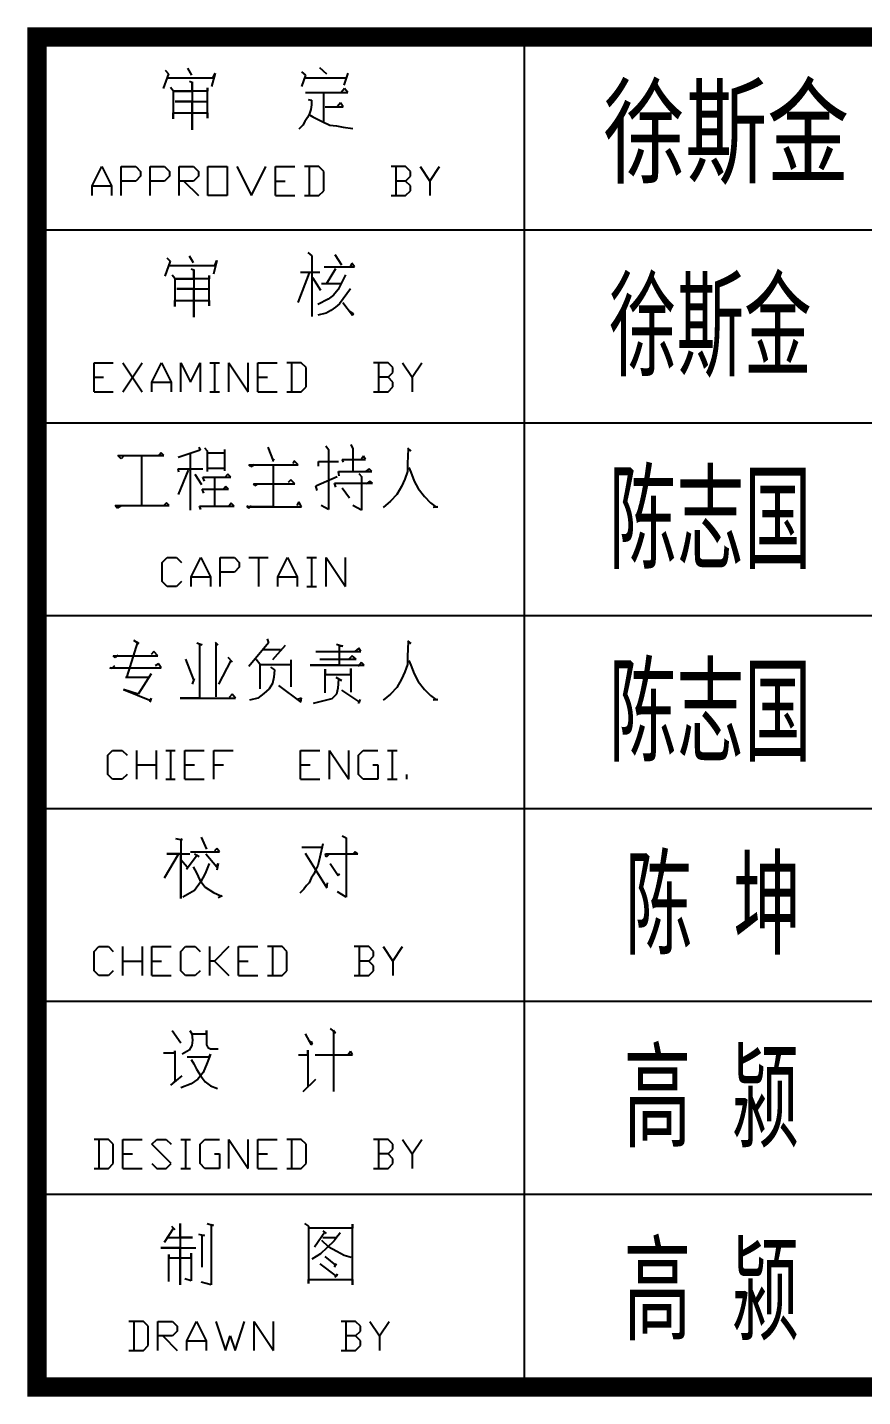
# Model space of a CAD drawing. Extents: x 39560 to 217760, y -140239 to 277665.
# Drawn here: x 136469 to 140887, y 152856 to 160098 of the extents above; entities that cross this region are included whole.
import ezdxf

# ---------------------------------------------------------------- set-up
doc = ezdxf.new("R2010")
doc.units = 0
doc.header["$LTSCALE"] = 1000
doc.header["$MEASUREMENT"] = 0
doc.layers.add('PUB_TITLE', color=4, linetype='Continuous')
doc.styles.add('_HZTXT', font='txt.shx', dxfattribs={"width": 0.8, "bigfont": 'hztxt.shx'})
doc.styles.add('TSSD_REIN', font='Tssdeng.shx', dxfattribs={"width": 0.7, "oblique": 10, "bigfont": 'hztxt.shx'})

# ---------------------------------------------------------------- blocks, each defined once
blk = doc.blocks.new('adasdcxcx')
at = {"layer": 'PUB_TITLE'}
for p, q in [((-2484, 12154.5), (4656, 12154.5)), ((-2484, 5014.5), (-2484, 12154.5)), ((92.4, 12154.5), (92.4, 5035.4)), ((-1788.8, 11960.6), (-1817.3, 11882)), ((-1806.6, 11978.4), (-1788.8, 11960.6)), ((-1688.8, 11989.1), (-1667.4, 11953.4)), ((-1542.4, 11964.1), (-1560.3, 11892.7)), ((-1553.1, 11939.1), (-1542.4, 11964.1)), ((-1085.5, 11971.3), (-1064, 11953.4)), ((-1064, 11953.4), (-1085.5, 11892.7)), ((-989.1, 11992.7), (-953.4, 11960.6)), ((-839.1, 11964.1), (-860.6, 11899.9)), ((-1799.5, 11939.1), (-1553.1, 11939.1)), ((-1778, 11889.2), (-1763.8, 11871.3)), ((-1678.1, 11921.3), (-1660.2, 11914.2)), ((-1663.8, 11914.2), (-1663.8, 11664.3)), ((-1663.8, 11867.7), (-1663.8, 11914.2)), ((-1581.7, 11885.6), (-1581.7, 11867.7)), ((-1581.7, 11724.9), (-1581.7, 11885.6)), ((-1071.2, 11939.1), (-846.3, 11939.1)), ((-857, 11882), (-874.8, 11860.6)), ((-839.1, 11860.6), (-857, 11882)), ((-1763.8, 11871.3), (-1763.8, 11721.4)), ((-1760.2, 11867.7), (-1663.8, 11867.7)), ((-1581.7, 11867.7), (-1760.2, 11867.7)), ((-1753.1, 11814.2), (-1581.7, 11814.2)), ((-1663.8, 11814.2), (-1753.1, 11814.2)), ((-1663.8, 11664.3), (-1663.8, 11814.2)), ((-1064, 11860.6), (-839.1, 11860.6)), ((-1049.8, 11824.9), (-1031.9, 11821.3)), ((-1031.9, 11821.3), (-1031.9, 11796.3)), ((-967.7, 11857), (-967.7, 11707.1)), ((-878.4, 11807.1), (-896.3, 11785.6)), ((-864.1, 11785.6), (-878.4, 11807.1)), ((-1763.8, 11753.5), (-1581.7, 11753.5)), ((-1763.8, 11721.4), (-1763.8, 11753.5)), ((-1581.7, 11753.5), (-1581.7, 11724.9)), ((-1042.6, 11749.9), (-1053.3, 11728.5)), ((-1035.5, 11771.4), (-1042.6, 11749.9)), ((-1042.6, 11742.8), (-1024.8, 11732.1)), ((-1031.9, 11796.3), (-1035.5, 11771.4)), ((-1024.8, 11732.1), (-1003.4, 11721.4)), ((-960.5, 11785.6), (-864.1, 11785.6)), ((-1078.3, 11689.2), (-1099.7, 11667.8)), ((-1067.6, 11707.1), (-1078.3, 11689.2)), ((-1053.3, 11728.5), (-1067.6, 11707.1)), ((-1003.4, 11721.4), (-974.8, 11707.1)), ((-974.8, 11707.1), (-935.5, 11689.2)), ((-935.5, 11689.2), (-899.8, 11685.7)), ((-899.8, 11685.7), (-864.1, 11678.5)), ((-864.1, 11678.5), (-814.1, 11671.4)), ((-2191.6, 11367.2), (-2140.6, 11469.2)), ((-2140.6, 11469.2), (-2089.6, 11367.2)), ((-2038.6, 11469.2), (-1962.1, 11469.2)), ((-2038.6, 11316.2), (-2038.6, 11469.2)), ((-1962.1, 11469.2), (-1936.6, 11443.7)), ((-1936.6, 11443.7), (-1936.6, 11418.2)), ((-1885.6, 11469.2), (-1809.1, 11469.2)), ((-1885.6, 11316.2), (-1885.6, 11469.2)), ((-1809.1, 11469.2), (-1783.6, 11443.7)), ((-1783.6, 11443.7), (-1783.6, 11418.2)), ((-1732.6, 11469.2), (-1656.1, 11469.2)), ((-1732.6, 11316.2), (-1732.6, 11469.2)), ((-1656.1, 11469.2), (-1630.6, 11443.7)), ((-1630.6, 11443.7), (-1630.6, 11418.2)), ((-1579.6, 11469.2), (-1477.6, 11469.2)), ((-1579.6, 11316.2), (-1579.6, 11469.2)), ((-1477.6, 11469.2), (-1477.6, 11316.2)), ((-1426.6, 11469.2), (-1350.1, 11316.2)), ((-1350.1, 11316.2), (-1273.6, 11469.2)), ((-1222.6, 11469.2), (-1120.6, 11469.2)), ((-1222.6, 11316.2), (-1222.6, 11469.2)), ((-993.1, 11469.2), (-1069.6, 11469.2)), ((-1044.1, 11469.2), (-1044.1, 11316.2)), ((-967.6, 11443.7), (-993.1, 11469.2)), ((-967.6, 11341.7), (-967.6, 11443.7)), ((-534.1, 11469.2), (-610.6, 11469.2)), ((-585.1, 11469.2), (-585.1, 11316.2)), ((-508.6, 11443.7), (-534.1, 11469.2)), ((-508.6, 11418.2), (-508.6, 11443.7)), ((-457.6, 11469.2), (-406.6, 11392.7)), ((-406.6, 11392.7), (-355.6, 11469.2)), ((-1962.1, 11392.7), (-2038.6, 11392.7)), ((-1936.6, 11418.2), (-1962.1, 11392.7)), ((-1809.1, 11392.7), (-1885.6, 11392.7)), ((-1783.6, 11418.2), (-1809.1, 11392.7)), ((-1656.1, 11392.7), (-1732.6, 11392.7)), ((-1707.1, 11392.7), (-1630.6, 11316.2)), ((-1630.6, 11418.2), (-1656.1, 11392.7)), ((-1222.6, 11392.7), (-1171.6, 11392.7)), ((-534.1, 11392.7), (-585.1, 11392.7)), ((-534.1, 11392.7), (-508.6, 11418.2)), ((-508.6, 11367.2), (-534.1, 11392.7)), ((-406.6, 11392.7), (-406.6, 11316.2)), ((-2191.6, 11367.2), (-2089.6, 11367.2)), ((-2191.6, 11316.2), (-2191.6, 11367.2)), ((-2089.6, 11367.2), (-2089.6, 11316.2)), ((-1477.6, 11316.2), (-1579.6, 11316.2)), ((-1222.6, 11316.2), (-1120.6, 11316.2)), ((-1069.6, 11316.2), (-993.1, 11316.2)), ((-993.1, 11316.2), (-967.6, 11341.7)), ((-610.6, 11316.2), (-534.1, 11316.2)), ((-534.1, 11316.2), (-508.6, 11341.7)), ((-508.6, 11341.7), (-508.6, 11367.2)), ((-2484, 11134.5), (4656, 11134.5)), ((-1051.4, 11014.7), (-1030, 10996.9)), ((-1779.7, 10968.3), (-1808.3, 10889.8)), ((-1797.6, 10986.1), (-1779.7, 10968.3)), ((-1790.4, 10946.9), (-1544.1, 10946.9)), ((-1679.8, 10996.9), (-1658.3, 10961.2)), ((-1533.4, 10971.9), (-1551.2, 10900.5)), ((-1544.1, 10946.9), (-1533.4, 10971.9)), ((-1030, 10996.9), (-1030, 10675.6)), ((-965.8, 10939.7), (-805.1, 10939.7)), ((-908.6, 11004), (-872.9, 10950.4)), ((-819.4, 10957.6), (-830.1, 10936.2)), ((-805.1, 10939.7), (-819.4, 10957.6)), ((-1769, 10896.9), (-1754.7, 10879)), ((-1754.7, 10879), (-1754.7, 10729.1)), ((-1751.2, 10875.5), (-1654.8, 10875.5)), ((-1572.7, 10875.5), (-1751.2, 10875.5)), ((-1669.1, 10929), (-1651.2, 10921.9)), ((-1654.8, 10921.9), (-1654.8, 10672)), ((-1654.8, 10875.5), (-1654.8, 10921.9)), ((-1572.7, 10893.3), (-1572.7, 10875.5)), ((-1572.7, 10732.7), (-1572.7, 10893.3)), ((-1044.3, 10907.6), (-1105, 10750.5)), ((-1090.7, 10911.2), (-987.2, 10911.2)), ((-1026.5, 10882.6), (-983.6, 10814.8)), ((-905.1, 10929), (-955.1, 10846.9)), ((-851.5, 10896.9), (-890.8, 10818.4)), ((-1744, 10821.9), (-1572.7, 10821.9)), ((-1654.8, 10821.9), (-1744, 10821.9)), ((-1654.8, 10672), (-1654.8, 10821.9)), ((-980, 10850.5), (-876.5, 10850.5)), ((-890.8, 10818.4), (-915.8, 10789.8)), ((-826.5, 10821.9), (-883.7, 10743.4)), ((-1754.7, 10761.2), (-1572.7, 10761.2)), ((-1754.7, 10729.1), (-1754.7, 10761.2)), ((-1572.7, 10761.2), (-1572.7, 10732.7)), ((-944.3, 10768.4), (-997.9, 10739.8)), ((-915.8, 10789.8), (-944.3, 10768.4)), ((-905.1, 10725.5), (-930.1, 10707.7)), ((-883.7, 10743.4), (-905.1, 10725.5)), ((-865.8, 10750.5), (-815.8, 10682.7)), ((-955.1, 10693.4), (-997.9, 10682.7)), ((-930.1, 10707.7), (-955.1, 10693.4)), ((-808.7, 10689.8), (-833.7, 10707.7)), ((-815.8, 10682.7), (-808.7, 10689.8)), ((-2182.5, 10431.3), (-2080.5, 10431.3)), ((-2182.5, 10278.3), (-2182.5, 10431.3)), ((-2029.5, 10431.3), (-1927.5, 10278.3)), ((-2029.5, 10278.3), (-1927.5, 10431.3)), ((-1876.5, 10329.3), (-1825.5, 10431.3)), ((-1825.5, 10431.3), (-1774.5, 10329.3)), ((-1723.5, 10431.3), (-1672.5, 10329.3)), ((-1723.5, 10278.3), (-1723.5, 10431.3)), ((-1672.5, 10329.3), (-1621.5, 10431.3)), ((-1621.5, 10431.3), (-1621.5, 10278.3)), ((-1570.5, 10431.3), (-1519.5, 10431.3)), ((-1545, 10431.3), (-1545, 10278.3)), ((-1468.5, 10431.3), (-1366.5, 10278.3)), ((-1468.5, 10278.3), (-1468.5, 10431.3)), ((-1366.5, 10278.3), (-1366.5, 10431.3)), ((-1315.5, 10431.3), (-1213.5, 10431.3)), ((-1315.5, 10278.3), (-1315.5, 10431.3)), ((-1086, 10431.3), (-1162.5, 10431.3)), ((-1137, 10431.3), (-1137, 10278.3)), ((-1060.5, 10405.8), (-1086, 10431.3)), ((-627, 10431.3), (-703.5, 10431.3)), ((-678, 10431.3), (-678, 10278.3)), ((-601.5, 10405.8), (-627, 10431.3)), ((-550.5, 10431.3), (-499.5, 10354.8)), ((-499.5, 10354.8), (-448.5, 10431.3)), ((-1060.5, 10303.8), (-1060.5, 10405.8)), ((-627, 10354.8), (-601.5, 10380.3)), ((-601.5, 10380.3), (-601.5, 10405.8)), ((-2182.5, 10354.8), (-2131.5, 10354.8)), ((-1876.5, 10329.3), (-1774.5, 10329.3)), ((-1876.5, 10278.3), (-1876.5, 10329.3)), ((-1774.5, 10329.3), (-1774.5, 10278.3)), ((-1315.5, 10354.8), (-1264.5, 10354.8)), ((-1086, 10278.3), (-1060.5, 10303.8)), ((-627, 10354.8), (-678, 10354.8)), ((-601.5, 10329.3), (-627, 10354.8)), ((-627, 10278.3), (-601.5, 10303.8)), ((-601.5, 10303.8), (-601.5, 10329.3)), ((-499.5, 10354.8), (-499.5, 10278.3)), ((-2182.5, 10278.3), (-2080.5, 10278.3)), ((-1570.5, 10278.3), (-1519.5, 10278.3)), ((-1315.5, 10278.3), (-1213.5, 10278.3)), ((-1162.5, 10278.3), (-1086, 10278.3)), ((-703.5, 10278.3), (-627, 10278.3)), ((-2484, 10114.5), (4656, 10114.5)), ((-824.2, 9998.8), (-813.5, 9977.3)), ((-2055.8, 9941.6), (-1813.1, 9941.6)), ((-2038, 9923.8), (-2055.8, 9941.6)), ((-2023.7, 9941.6), (-2038, 9923.8)), ((-1930.9, 9941.6), (-1930.9, 9677.5)), ((-1930.9, 9938.1), (-1930.9, 9677.5)), ((-1827.4, 9955.9), (-1841.6, 9938.1)), ((-1813.1, 9941.6), (-1827.4, 9955.9)), ((-1620.3, 9970.2), (-1738.1, 9930.9)), ((-1673.8, 9952.4), (-1673.8, 9652.5)), ((-1627.4, 9984.5), (-1620.3, 9970.2)), ((-1598.9, 9980.9), (-1584.6, 9966.6)), ((-1584.6, 9966.6), (-1584.6, 9856)), ((-1584.6, 9955.9), (-1488.2, 9955.9)), ((-1491.8, 9973.8), (-1491.8, 9859.5)), ((-1263.3, 9984.5), (-1234.7, 9913.1)), ((-1231.2, 9923.8), (-1238.3, 9909.5)), ((-1234.7, 9913.1), (-1231.2, 9923.8)), ((-956.3, 9991.6), (-942, 9973.8)), ((-942, 9973.8), (-942, 9656)), ((-813.5, 9977.3), (-813.5, 9856)), ((-756.4, 9938.1), (-767.1, 9923.8)), ((-745.6, 9920.2), (-756.4, 9938.1)), ((-524.3, 9980.9), (-506.5, 9966.6)), ((-520.7, 9977.3), (-524.3, 9898.8)), ((-506.5, 9966.6), (-520.7, 9977.3)), ((-1738.1, 9870.2), (-1606, 9870.2)), ((-1734.5, 9852.4), (-1738.1, 9870.2)), ((-1684.6, 9863.1), (-1738.1, 9734.6)), ((-1581, 9873.8), (-1488.2, 9873.8)), ((-1363.3, 9891.7), (-1102.6, 9891.7)), ((-1352.5, 9881), (-1363.3, 9891.7)), ((-1334.7, 9891.7), (-1352.5, 9881)), ((-1234.7, 9888.1), (-1234.7, 9670.3)), ((-1124.1, 9913.1), (-1131.2, 9898.8)), ((-1102.6, 9891.7), (-1124.1, 9913.1)), ((-995.5, 9909.5), (-888.4, 9909.5)), ((-995.5, 9884.5), (-995.5, 9909.5)), ((-888.4, 9856), (-713.5, 9856)), ((-884.9, 9834.5), (-888.4, 9856)), ((-870.6, 9920.2), (-745.6, 9920.2)), ((-863.5, 9905.9), (-870.6, 9920.2)), ((-727.8, 9870.2), (-745.6, 9856)), ((-713.5, 9856), (-727.8, 9870.2)), ((-524.3, 9856), (-538.6, 9816.7)), ((-524.3, 9898.8), (-524.3, 9856)), ((-517.2, 9877.4), (-506.5, 9852.4)), ((-506.5, 9852.4), (-488.6, 9806)), ((-1648.9, 9841.7), (-1613.2, 9788.1)), ((-1606, 9827.4), (-1459.6, 9827.4)), ((-1598.9, 9806), (-1606, 9827.4)), ((-1545.3, 9823.8), (-1545.3, 9673.9)), ((-1484.6, 9777.4), (-1498.9, 9759.6)), ((-1473.9, 9841.7), (-1491.8, 9823.8)), ((-1470.4, 9763.1), (-1484.6, 9777.4)), ((-1459.6, 9827.4), (-1473.9, 9841.7)), ((-1338.3, 9791.7), (-1120.5, 9791.7)), ((-1331.1, 9781), (-1338.3, 9791.7)), ((-1316.8, 9791.7), (-1331.1, 9781)), ((-1141.9, 9813.1), (-1156.2, 9798.8)), ((-1120.5, 9791.7), (-1141.9, 9813.1)), ((-1009.8, 9781), (-895.6, 9831)), ((-1002.7, 9756), (-1009.8, 9781)), ((-909.9, 9795.3), (-709.9, 9795.3)), ((-902.7, 9773.9), (-909.9, 9795.3)), ((-781.3, 9845.3), (-767.1, 9831)), ((-767.1, 9831), (-767.1, 9652.5)), ((-724.2, 9806), (-742.1, 9791.7)), ((-709.9, 9795.3), (-724.2, 9806)), ((-556.4, 9777.4), (-581.4, 9734.6)), ((-538.6, 9816.7), (-556.4, 9777.4)), ((-488.6, 9806), (-467.2, 9766.7)), ((-1609.6, 9763.1), (-1470.4, 9763.1)), ((-1602.4, 9741.7), (-1609.6, 9763.1)), ((-870.6, 9770.3), (-831.3, 9716.7)), ((-581.4, 9734.6), (-613.6, 9698.9)), ((-467.2, 9766.7), (-435.1, 9723.9)), ((-435.1, 9723.9), (-402.9, 9691.7)), ((-2070.1, 9677.5), (-1784.5, 9677.5)), ((-2059.4, 9663.2), (-2070.1, 9677.5)), ((-2041.6, 9673.9), (-2059.4, 9663.2)), ((-1798.8, 9691.7), (-1813.1, 9677.5)), ((-1784.5, 9677.5), (-1798.8, 9691.7)), ((-1623.9, 9673.9), (-1441.8, 9673.9)), ((-1616.7, 9656), (-1623.9, 9673.9)), ((-1456.1, 9688.2), (-1470.4, 9670.3)), ((-1441.8, 9673.9), (-1456.1, 9688.2)), ((-1374, 9677.5), (-1363.3, 9663.2)), ((-1374, 9670.3), (-1084.8, 9670.3)), ((-1234.7, 9670.3), (-1374, 9670.3)), ((-1363.3, 9663.2), (-1349, 9677.5)), ((-1099.1, 9695.3), (-1109.8, 9677.5)), ((-1084.8, 9670.3), (-1099.1, 9695.3)), ((-942, 9656), (-981.3, 9677.5)), ((-767.1, 9652.5), (-813.5, 9677.5)), ((-613.6, 9698.9), (-652.8, 9666.8)), ((-402.9, 9691.7), (-374.4, 9670.3)), ((-363.7, 9670.3), (-388.6, 9666.8)), ((-374.4, 9670.3), (-363.7, 9670.3)), ((-1821.8, 9376), (-1796.3, 9401.5)), ((-1821.8, 9274), (-1821.8, 9376)), ((-1796.3, 9401.5), (-1745.3, 9401.5)), ((-1745.3, 9401.5), (-1719.8, 9376)), ((-1668.8, 9299.5), (-1617.8, 9401.5)), ((-1617.8, 9401.5), (-1566.8, 9299.5)), ((-1515.8, 9401.5), (-1439.3, 9401.5)), ((-1515.8, 9248.5), (-1515.8, 9401.5)), ((-1439.3, 9401.5), (-1413.8, 9376)), ((-1413.8, 9350.5), (-1439.3, 9325)), ((-1413.8, 9376), (-1413.8, 9350.5)), ((-1362.8, 9401.5), (-1260.8, 9401.5)), ((-1311.8, 9401.5), (-1311.8, 9248.5)), ((-1209.8, 9299.5), (-1158.8, 9401.5)), ((-1158.8, 9401.5), (-1107.8, 9299.5)), ((-1056.8, 9401.5), (-1005.8, 9401.5)), ((-1031.3, 9401.5), (-1031.3, 9248.5)), ((-954.8, 9401.5), (-852.8, 9248.5)), ((-954.8, 9248.5), (-954.8, 9401.5)), ((-852.8, 9248.5), (-852.8, 9401.5)), ((-1796.3, 9248.5), (-1821.8, 9274)), ((-1719.8, 9274), (-1745.3, 9248.5)), ((-1668.8, 9299.5), (-1566.8, 9299.5)), ((-1668.8, 9248.5), (-1668.8, 9299.5)), ((-1566.8, 9299.5), (-1566.8, 9248.5)), ((-1439.3, 9325), (-1515.8, 9325)), ((-1209.8, 9299.5), (-1107.8, 9299.5)), ((-1209.8, 9248.5), (-1209.8, 9299.5)), ((-1107.8, 9299.5), (-1107.8, 9248.5)), ((-1745.3, 9248.5), (-1796.3, 9248.5)), ((-1056.8, 9248.5), (-1005.8, 9248.5)), ((-2484, 9094.5), (4656, 9094.5)), ((-1952.3, 8953.8), (-2009.4, 8771.7)), ((-1973.7, 8964.5), (-1945.2, 8946.6)), ((-1945.2, 8946.6), (-1952.3, 8953.8)), ((-1638.1, 8950.2), (-1609.6, 8939.5)), ((-1623.9, 8943.1), (-1623.9, 8657.5)), ((-1609.6, 8939.5), (-1623.9, 8943.1)), ((-1541.8, 8953.8), (-1527.5, 8939.5)), ((-1538.2, 8946.6), (-1538.2, 8664.6)), ((-1527.5, 8939.5), (-1538.2, 8946.6)), ((-1259.7, 8950.2), (-1363.3, 8825.3)), ((-1291.9, 8914.5), (-1195.5, 8914.5)), ((-1266.9, 8971.6), (-1259.7, 8950.2)), ((-1170.5, 8935.9), (-1238.3, 8861)), ((-899.2, 8943.1), (-867, 8932.4)), ((-884.9, 8932.4), (-884.9, 8832.4)), ((-867, 8932.4), (-884.9, 8932.4)), ((-781.3, 8921.6), (-802.8, 8903.8)), ((-770.6, 8903.8), (-781.3, 8921.6)), ((-524.3, 8960.9), (-506.5, 8946.6)), ((-520.7, 8957.3), (-524.3, 8878.8)), ((-506.5, 8946.6), (-520.7, 8957.3)), ((-2080.8, 8882.4), (-1845.2, 8882.4)), ((-2070.1, 8871.7), (-2080.8, 8882.4)), ((-2055.8, 8885.9), (-2070.1, 8871.7)), ((-1866.6, 8903.8), (-1880.9, 8889.5)), ((-1845.2, 8882.4), (-1866.6, 8903.8)), ((-1841.6, 8839.5), (-1859.5, 8828.8)), ((-1827.4, 8818.1), (-1841.6, 8839.5)), ((-1698.8, 8864.5), (-1656, 8753.9)), ((-1459.6, 8857.4), (-1523.9, 8732.4)), ((-1473.9, 8875.2), (-1452.5, 8850.2)), ((-1452.5, 8850.2), (-1459.6, 8857.4)), ((-1324, 8864.5), (-1306.1, 8839.5)), ((-1306.1, 8839.5), (-1306.1, 8707.4)), ((-1302.6, 8836), (-1141.9, 8836)), ((-1141.9, 8861), (-1141.9, 8718.2)), ((-1009.8, 8903.8), (-770.6, 8903.8)), ((-988.4, 8864.5), (-795.6, 8864.5)), ((-817, 8882.4), (-834.9, 8864.5)), ((-795.6, 8864.5), (-817, 8882.4)), ((-767.1, 8846.7), (-784.9, 8825.3)), ((-752.8, 8832.4), (-767.1, 8846.7)), ((-524.3, 8836), (-538.6, 8796.7)), ((-524.3, 8878.8), (-524.3, 8836)), ((-517.2, 8857.4), (-506.5, 8832.4)), ((-2098.7, 8818.1), (-1827.4, 8818.1)), ((-2088, 8814.5), (-2098.7, 8818.1)), ((-2073.7, 8828.8), (-2088, 8814.5)), ((-2016.6, 8768.1), (-1891.6, 8768.1)), ((-1880.9, 8786), (-1948.7, 8678.9)), ((-1891.6, 8768.1), (-1880.9, 8786)), ((-1249, 8821.7), (-1227.6, 8807.4)), ((-1231.2, 8768.1), (-1238.3, 8736)), ((-1227.6, 8807.4), (-1231.2, 8768.1)), ((-1038.4, 8832.4), (-752.8, 8832.4)), ((-884.9, 8832.4), (-1038.4, 8832.4)), ((-959.8, 8811), (-959.8, 8782.4)), ((-959.8, 8686), (-959.8, 8811)), ((-959.8, 8782.4), (-824.2, 8782.4)), ((-902.7, 8768.1), (-874.2, 8750.3)), ((-824.2, 8814.5), (-824.2, 8689.6)), ((-824.2, 8782.4), (-824.2, 8814.5)), ((-538.6, 8796.7), (-556.4, 8757.4)), ((-506.5, 8832.4), (-488.6, 8786)), ((-488.6, 8786), (-467.2, 8746.7)), ((-2027.3, 8703.9), (-1888, 8646.8)), ((-1948.7, 8678.9), (-2027.3, 8703.9)), ((-1652.4, 8761), (-1663.1, 8732.4)), ((-1656, 8753.9), (-1652.4, 8761)), ((-1256.2, 8707.4), (-1284.7, 8682.5)), ((-1238.3, 8736), (-1256.2, 8707.4)), ((-1206.2, 8725.3), (-1088.4, 8636)), ((-892, 8711), (-899.2, 8678.9)), ((-888.4, 8757.4), (-892, 8711)), ((-874.2, 8750.3), (-888.4, 8757.4)), ((-874.2, 8700.3), (-777.8, 8636)), ((-581.4, 8714.6), (-613.6, 8678.9)), ((-556.4, 8757.4), (-581.4, 8714.6)), ((-467.2, 8746.7), (-435.1, 8703.9)), ((-435.1, 8703.9), (-402.9, 8671.7)), ((-1880.9, 8657.5), (-1888, 8636)), ((-1888, 8646.8), (-1880.9, 8657.5)), ((-1727.4, 8657.5), (-1434.7, 8657.5)), ((-1623.9, 8657.5), (-1727.4, 8657.5)), ((-1452.5, 8678.9), (-1466.8, 8661)), ((-1434.7, 8657.5), (-1452.5, 8678.9)), ((-1316.8, 8657.5), (-1359.7, 8646.8)), ((-1284.7, 8682.5), (-1316.8, 8657.5)), ((-1084.8, 8657.5), (-1106.2, 8650.3)), ((-1088.4, 8636), (-1084.8, 8657.5)), ((-924.1, 8653.9), (-1024.1, 8628.9)), ((-899.2, 8678.9), (-924.1, 8653.9)), ((-774.2, 8650.3), (-784.9, 8628.9)), ((-777.8, 8636), (-774.2, 8650.3)), ((-613.6, 8678.9), (-652.8, 8646.8)), ((-402.9, 8671.7), (-374.4, 8650.3)), ((-363.7, 8650.3), (-388.6, 8646.8)), ((-374.4, 8650.3), (-363.7, 8650.3)), ((-2109.4, 8356), (-2083.9, 8381.5)), ((-2109.4, 8254), (-2109.4, 8356)), ((-2083.9, 8381.5), (-2032.9, 8381.5)), ((-2032.9, 8381.5), (-2007.4, 8356)), ((-1956.4, 8228.5), (-1956.4, 8381.5)), ((-1854.4, 8381.5), (-1854.4, 8228.5)), ((-1803.4, 8381.5), (-1752.4, 8381.5)), ((-1777.9, 8381.5), (-1777.9, 8228.5)), ((-1701.4, 8381.5), (-1599.4, 8381.5)), ((-1701.4, 8228.5), (-1701.4, 8381.5)), ((-1548.4, 8381.5), (-1446.4, 8381.5)), ((-1548.4, 8228.5), (-1548.4, 8381.5)), ((-1089.4, 8381.5), (-987.4, 8381.5)), ((-1089.4, 8228.5), (-1089.4, 8381.5)), ((-936.4, 8381.5), (-834.4, 8228.5)), ((-936.4, 8228.5), (-936.4, 8381.5)), ((-834.4, 8228.5), (-834.4, 8381.5)), ((-783.4, 8356), (-757.9, 8381.5)), ((-783.4, 8254), (-783.4, 8356)), ((-757.9, 8381.5), (-681.4, 8381.5)), ((-630.4, 8381.5), (-579.4, 8381.5)), ((-604.9, 8381.5), (-604.9, 8228.5)), ((-1956.4, 8305), (-1854.4, 8305)), ((-1701.4, 8305), (-1650.4, 8305)), ((-1548.4, 8305), (-1497.4, 8305)), ((-1089.4, 8305), (-1038.4, 8305)), ((-706.9, 8305), (-681.4, 8305)), ((-681.4, 8305), (-681.4, 8228.5)), ((-2083.9, 8228.5), (-2109.4, 8254)), ((-2032.9, 8228.5), (-2083.9, 8228.5)), ((-2007.4, 8254), (-2032.9, 8228.5)), ((-1803.4, 8228.5), (-1752.4, 8228.5)), ((-1701.4, 8228.5), (-1599.4, 8228.5)), ((-1089.4, 8228.5), (-987.4, 8228.5)), ((-757.9, 8228.5), (-783.4, 8254)), ((-681.4, 8228.5), (-757.9, 8228.5)), ((-630.4, 8228.5), (-579.4, 8228.5)), ((-528.4, 8228.5), (-528.4, 8254)), ((-2484, 8074.5), (4656, 8074.5)), ((-1751.2, 7915.9), (-1715.5, 7908.8)), ((-1722.6, 7912.3), (-1722.6, 7598.2)), ((-1715.5, 7908.8), (-1722.6, 7912.3)), ((-1615.5, 7923), (-1586.9, 7858.8)), ((-869.4, 7930.2), (-848, 7919.5)), ((-848, 7919.5), (-848, 7605.3)), ((-1736.9, 7830.2), (-1811.9, 7705.3)), ((-1797.6, 7833.8), (-1676.2, 7833.8)), ((-1722.6, 7833.8), (-1797.6, 7833.8)), ((-1722.6, 7598.2), (-1722.6, 7833.8)), ((-1636.9, 7826.7), (-1694, 7751.7)), ((-1672.6, 7844.5), (-1519.1, 7844.5)), ((-1651.2, 7833.8), (-1626.2, 7819.5)), ((-1626.2, 7819.5), (-1636.9, 7826.7)), ((-1590.5, 7833.8), (-1533.4, 7766)), ((-1533.4, 7862.4), (-1544.1, 7851.6)), ((-1544.1, 7851.6), (-1544.1, 7848.1)), ((-1519.1, 7844.5), (-1533.4, 7862.4)), ((-1083.6, 7869.5), (-976.5, 7869.5)), ((-1065.7, 7837.4), (-951.5, 7655.3)), ((-972.9, 7887.3), (-987.2, 7815.9)), ((-958.6, 7833.8), (-787.3, 7833.8)), ((-955.1, 7815.9), (-958.6, 7833.8)), ((-940.8, 7830.2), (-955.1, 7815.9)), ((-801.5, 7844.5), (-812.3, 7830.2)), ((-787.3, 7833.8), (-801.5, 7844.5)), ((-1722.6, 7805.2), (-1690.5, 7766)), ((-1658.3, 7766), (-1640.5, 7733.8)), ((-1572.7, 7783.8), (-1594.1, 7730.3)), ((-1526.3, 7783.8), (-1533.4, 7748.1)), ((-1533.4, 7766), (-1526.3, 7783.8)), ((-1008.6, 7751.7), (-1019.3, 7726.7)), ((-997.9, 7773.1), (-1008.6, 7751.7)), ((-994.3, 7787.4), (-997.9, 7773.1)), ((-987.2, 7815.9), (-994.3, 7787.4)), ((-933.6, 7783.8), (-890.8, 7719.6)), ((-1619.1, 7683.9), (-1651.2, 7641)), ((-1640.5, 7733.8), (-1622.6, 7694.6)), ((-1622.6, 7694.6), (-1594.1, 7658.9)), ((-1594.1, 7730.3), (-1619.1, 7683.9)), ((-1044.3, 7680.3), (-1058.6, 7666)), ((-1033.6, 7705.3), (-1044.3, 7680.3)), ((-1019.3, 7726.7), (-1033.6, 7705.3)), ((-951.5, 7655.3), (-947.9, 7680.3)), ((-890.8, 7719.6), (-883.7, 7730.3)), ((-1651.2, 7641), (-1711.9, 7605.3)), ((-1594.1, 7658.9), (-1551.2, 7630.3)), ((-1551.2, 7630.3), (-1512, 7612.5)), ((-1504.8, 7612.5), (-1526.3, 7601.7)), ((-1512, 7612.5), (-1504.8, 7612.5)), ((-1072.9, 7648.2), (-1094.3, 7626.7)), ((-1058.6, 7666), (-1072.9, 7648.2)), ((-848, 7605.3), (-894.4, 7633.9)), ((-2182.5, 7318.2), (-2157, 7343.7)), ((-2182.5, 7216.2), (-2182.5, 7318.2)), ((-2157, 7343.7), (-2106, 7343.7)), ((-2106, 7343.7), (-2080.5, 7318.2)), ((-2029.5, 7190.7), (-2029.5, 7343.7)), ((-1927.5, 7343.7), (-1927.5, 7190.7)), ((-1876.5, 7343.7), (-1774.5, 7343.7)), ((-1876.5, 7190.7), (-1876.5, 7343.7)), ((-1723.5, 7318.2), (-1698, 7343.7)), ((-1723.5, 7216.2), (-1723.5, 7318.2)), ((-1698, 7343.7), (-1647, 7343.7)), ((-1647, 7343.7), (-1621.5, 7318.2)), ((-1570.5, 7190.7), (-1570.5, 7343.7)), ((-1468.5, 7343.7), (-1545, 7267.2)), ((-1417.5, 7343.7), (-1315.5, 7343.7)), ((-1417.5, 7190.7), (-1417.5, 7343.7)), ((-1188, 7343.7), (-1264.5, 7343.7)), ((-1239, 7343.7), (-1239, 7190.7)), ((-1162.5, 7318.2), (-1188, 7343.7)), ((-1162.5, 7216.2), (-1162.5, 7318.2)), ((-729, 7343.7), (-805.5, 7343.7)), ((-780, 7343.7), (-780, 7190.7)), ((-703.5, 7318.2), (-729, 7343.7)), ((-703.5, 7292.7), (-703.5, 7318.2)), ((-652.5, 7343.7), (-601.5, 7267.2)), ((-601.5, 7267.2), (-550.5, 7343.7)), ((-2029.5, 7267.2), (-1927.5, 7267.2)), ((-1876.5, 7267.2), (-1825.5, 7267.2)), ((-1545, 7267.2), (-1570.5, 7267.2)), ((-1545, 7267.2), (-1468.5, 7190.7)), ((-1417.5, 7267.2), (-1366.5, 7267.2)), ((-729, 7267.2), (-780, 7267.2)), ((-729, 7267.2), (-703.5, 7292.7)), ((-703.5, 7241.7), (-729, 7267.2)), ((-601.5, 7267.2), (-601.5, 7190.7)), ((-2157, 7190.7), (-2182.5, 7216.2)), ((-2106, 7190.7), (-2157, 7190.7)), ((-2080.5, 7216.2), (-2106, 7190.7)), ((-1876.5, 7190.7), (-1774.5, 7190.7)), ((-1698, 7190.7), (-1723.5, 7216.2)), ((-1647, 7190.7), (-1698, 7190.7)), ((-1621.5, 7216.2), (-1647, 7190.7)), ((-1417.5, 7190.7), (-1315.5, 7190.7)), ((-1264.5, 7190.7), (-1188, 7190.7)), ((-1188, 7190.7), (-1162.5, 7216.2)), ((-805.5, 7190.7), (-729, 7190.7)), ((-729, 7190.7), (-703.5, 7216.2)), ((-703.5, 7216.2), (-703.5, 7241.7)), ((-2484, 7054.5), (4656, 7054.5)), ((-1769, 6899.5), (-1722.6, 6835.2)), ((-1676.2, 6899.5), (-1665.5, 6881.6)), ((-1665.5, 6881.6), (-1661.9, 6849.5)), ((-1661.9, 6881.6), (-1586.9, 6881.6)), ((-1586.9, 6899.5), (-1586.9, 6824.5)), ((-1586.9, 6881.6), (-1586.9, 6899.5)), ((-1065.7, 6881.6), (-1033.6, 6824.5)), ((-933.6, 6910.2), (-905.1, 6885.2)), ((-915.8, 6899.5), (-915.8, 6578.2)), ((-905.1, 6885.2), (-915.8, 6899.5)), ((-1665.5, 6820.9), (-1679.8, 6795.9)), ((-1661.9, 6849.5), (-1665.5, 6820.9)), ((-1586.9, 6824.5), (-1579.8, 6810.2)), ((-1579.8, 6810.2), (-1565.5, 6803.1)), ((-1026.5, 6835.2), (-1047.9, 6845.9)), ((-1033.6, 6824.5), (-1026.5, 6835.2)), ((-1815.4, 6781.7), (-1754.7, 6781.7)), ((-1754.7, 6792.4), (-1754.7, 6631.7)), ((-1754.7, 6781.7), (-1754.7, 6792.4)), ((-1679.8, 6795.9), (-1715.5, 6774.5)), ((-1690.5, 6760.2), (-1572.7, 6760.2)), ((-1669.1, 6746), (-1654.8, 6724.5)), ((-1565.5, 6774.5), (-1583.4, 6728.1)), ((-1572.7, 6760.2), (-1565.5, 6774.5)), ((-1565.5, 6803.1), (-1526.3, 6803.1)), ((-1101.4, 6771), (-1051.4, 6771)), ((-1051.4, 6795.9), (-1051.4, 6599.6)), ((-1051.4, 6771), (-1051.4, 6795.9)), ((-1012.2, 6771), (-815.8, 6771)), ((-826.5, 6788.8), (-837.2, 6771)), ((-815.8, 6771), (-826.5, 6788.8)), ((-1654.8, 6724.5), (-1640.5, 6696)), ((-1640.5, 6696), (-1615.5, 6656.7)), ((-1604.8, 6678.1), (-1633.4, 6642.4)), ((-1583.4, 6728.1), (-1604.8, 6678.1)), ((-1776.2, 6610.3), (-1715.5, 6660.3)), ((-1754.7, 6631.7), (-1776.2, 6610.3)), ((-1669.1, 6617.4), (-1722.6, 6596)), ((-1633.4, 6642.4), (-1669.1, 6617.4)), ((-1615.5, 6656.7), (-1594.1, 6628.2)), ((-1594.1, 6628.2), (-1565.5, 6606.7)), ((-1565.5, 6606.7), (-1529.8, 6592.5)), ((-1076.4, 6578.2), (-1008.6, 6642.4)), ((-2106, 6323.7), (-2182.5, 6323.7)), ((-2157, 6323.7), (-2157, 6170.7)), ((-2080.5, 6298.2), (-2106, 6323.7)), ((-2029.5, 6323.7), (-1927.5, 6323.7)), ((-2029.5, 6170.7), (-2029.5, 6323.7)), ((-1876.5, 6298.2), (-1851, 6323.7)), ((-1851, 6323.7), (-1800, 6323.7)), ((-1800, 6323.7), (-1774.5, 6298.2)), ((-1723.5, 6323.7), (-1672.5, 6323.7)), ((-1698, 6323.7), (-1698, 6170.7)), ((-1621.5, 6298.2), (-1596, 6323.7)), ((-1596, 6323.7), (-1519.5, 6323.7)), ((-1468.5, 6323.7), (-1366.5, 6170.7)), ((-1468.5, 6170.7), (-1468.5, 6323.7)), ((-1366.5, 6170.7), (-1366.5, 6323.7)), ((-1315.5, 6323.7), (-1213.5, 6323.7)), ((-1315.5, 6170.7), (-1315.5, 6323.7)), ((-1086, 6323.7), (-1162.5, 6323.7)), ((-1137, 6323.7), (-1137, 6170.7)), ((-1060.5, 6298.2), (-1086, 6323.7)), ((-627, 6323.7), (-703.5, 6323.7)), ((-678, 6323.7), (-678, 6170.7)), ((-601.5, 6298.2), (-627, 6323.7)), ((-550.5, 6323.7), (-499.5, 6247.2)), ((-499.5, 6247.2), (-448.5, 6323.7)), ((-2080.5, 6196.2), (-2080.5, 6298.2)), ((-2029.5, 6247.2), (-1978.5, 6247.2)), ((-1774.5, 6196.2), (-1876.5, 6298.2)), ((-1621.5, 6196.2), (-1621.5, 6298.2)), ((-1545, 6247.2), (-1519.5, 6247.2)), ((-1519.5, 6247.2), (-1519.5, 6170.7)), ((-1315.5, 6247.2), (-1264.5, 6247.2)), ((-1060.5, 6196.2), (-1060.5, 6298.2)), ((-627, 6247.2), (-678, 6247.2)), ((-627, 6247.2), (-601.5, 6272.7)), ((-601.5, 6221.7), (-627, 6247.2)), ((-601.5, 6272.7), (-601.5, 6298.2)), ((-499.5, 6247.2), (-499.5, 6170.7)), ((-2182.5, 6170.7), (-2106, 6170.7)), ((-2106, 6170.7), (-2080.5, 6196.2)), ((-2029.5, 6170.7), (-1927.5, 6170.7)), ((-1876.5, 6196.2), (-1851, 6170.7)), ((-1851, 6170.7), (-1800, 6170.7)), ((-1800, 6170.7), (-1774.5, 6196.2)), ((-1723.5, 6170.7), (-1672.5, 6170.7)), ((-1596, 6170.7), (-1621.5, 6196.2)), ((-1519.5, 6170.7), (-1596, 6170.7)), ((-1315.5, 6170.7), (-1213.5, 6170.7)), ((-1162.5, 6170.7), (-1086, 6170.7)), ((-1086, 6170.7), (-1060.5, 6196.2)), ((-703.5, 6170.7), (-627, 6170.7)), ((-627, 6170.7), (-601.5, 6196.2)), ((-601.5, 6196.2), (-601.5, 6221.7)), ((-2484, 6034.5), (4656, 6034.5)), ((-1726.2, 5879.5), (-1726.2, 5554.6)), ((-1726.2, 5804.5), (-1726.2, 5879.5)), ((-1583.4, 5879.5), (-1551.2, 5868.8)), ((-1562, 5872.3), (-1562, 5554.6)), ((-1551.2, 5868.8), (-1562, 5872.3)), ((-1069.3, 5879.5), (-1047.9, 5865.2)), ((-815.8, 5875.9), (-815.8, 5854.5)), ((-815.8, 5554.6), (-815.8, 5875.9)), ((-1761.9, 5854.5), (-1811.9, 5779.5)), ((-1790.4, 5804.5), (-1661.9, 5804.5)), ((-1772.6, 5865.2), (-1754.7, 5847.3)), ((-1754.7, 5847.3), (-1761.9, 5854.5)), ((-1661.9, 5804.5), (-1726.2, 5804.5)), ((-1629.8, 5822.4), (-1597.7, 5815.2)), ((-1611.9, 5815.2), (-1611.9, 5647.4)), ((-1597.7, 5815.2), (-1611.9, 5815.2)), ((-1047.9, 5865.2), (-1047.9, 5561.7)), ((-815.8, 5854.5), (-1047.9, 5854.5)), ((-962.2, 5833.1), (-1015.7, 5754.5)), ((-972.9, 5840.2), (-955.1, 5825.9)), ((-972.9, 5804.5), (-901.5, 5804.5)), ((-955.1, 5825.9), (-962.2, 5833.1)), ((-880.1, 5829.5), (-912.2, 5786.7)), ((-901.5, 5804.5), (-880.1, 5829.5)), ((-1829.7, 5751), (-1644.1, 5751)), ((-1726.2, 5751), (-1829.7, 5751)), ((-1726.2, 5554.6), (-1726.2, 5751)), ((-1669.1, 5722.4), (-1669.1, 5576)), ((-1669.1, 5697.4), (-1669.1, 5722.4)), ((-951.5, 5751), (-983.6, 5718.8)), ((-980, 5790.2), (-944.3, 5758.1)), ((-912.2, 5786.7), (-951.5, 5751)), ((-944.3, 5758.1), (-897.9, 5733.1)), ((-897.9, 5733.1), (-858.7, 5711.7)), ((-1786.9, 5715.3), (-1786.9, 5697.4)), ((-1786.9, 5572.5), (-1786.9, 5715.3)), ((-1786.9, 5697.4), (-1669.1, 5697.4)), ((-983.6, 5718.8), (-1030, 5690.3)), ((-987.2, 5665.3), (-901.5, 5601)), ((-962.2, 5704.5), (-905.1, 5658.1)), ((-901.5, 5665.3), (-912.2, 5647.4)), ((-905.1, 5658.1), (-901.5, 5665.3)), ((-858.7, 5711.7), (-823, 5701)), ((-1669.1, 5576), (-1701.2, 5586.7)), ((-1047.9, 5583.2), (-815.8, 5583.2)), ((-1047.9, 5561.7), (-1047.9, 5583.2)), ((-894.4, 5611.7), (-908.6, 5593.9)), ((-901.5, 5601), (-894.4, 5611.7)), ((-815.8, 5583.2), (-815.8, 5554.6)), ((-1562, 5554.6), (-1615.5, 5568.9)), ((-1921.1, 5361.2), (-1997.6, 5361.2)), ((-1972.1, 5361.2), (-1972.1, 5208.2)), ((-1895.6, 5335.7), (-1921.1, 5361.2)), ((-1844.6, 5361.2), (-1768.1, 5361.2)), ((-1844.6, 5208.2), (-1844.6, 5361.2)), ((-1768.1, 5361.2), (-1742.6, 5335.7)), ((-1691.6, 5259.2), (-1640.6, 5361.2)), ((-1640.6, 5361.2), (-1589.6, 5259.2)), ((-1538.6, 5361.2), (-1487.6, 5208.2)), ((-1436.6, 5208.2), (-1385.6, 5361.2)), ((-1334.6, 5361.2), (-1232.6, 5208.2)), ((-1334.6, 5208.2), (-1334.6, 5361.2)), ((-1232.6, 5208.2), (-1232.6, 5361.2)), ((-799.1, 5361.2), (-875.6, 5361.2)), ((-850.1, 5361.2), (-850.1, 5208.2)), ((-773.6, 5335.7), (-799.1, 5361.2)), ((-722.6, 5361.2), (-671.6, 5284.7)), ((-671.6, 5284.7), (-620.6, 5361.2)), ((-1895.6, 5233.7), (-1895.6, 5335.7)), ((-1742.6, 5310.2), (-1768.1, 5284.7)), ((-1742.6, 5335.7), (-1742.6, 5310.2)), ((-799.1, 5284.7), (-773.6, 5310.2)), ((-773.6, 5310.2), (-773.6, 5335.7)), ((-1921.1, 5208.2), (-1895.6, 5233.7)), ((-1768.1, 5284.7), (-1844.6, 5284.7)), ((-1819.1, 5284.7), (-1742.6, 5208.2)), ((-1691.6, 5259.2), (-1589.6, 5259.2)), ((-1691.6, 5208.2), (-1691.6, 5259.2)), ((-1589.6, 5259.2), (-1589.6, 5208.2)), ((-1487.6, 5208.2), (-1462.1, 5284.7)), ((-1462.1, 5284.7), (-1436.6, 5208.2)), ((-799.1, 5284.7), (-850.1, 5284.7)), ((-773.6, 5259.2), (-799.1, 5284.7)), ((-799.1, 5208.2), (-773.6, 5233.7)), ((-773.6, 5233.7), (-773.6, 5259.2)), ((-671.6, 5284.7), (-671.6, 5208.2)), ((-1997.6, 5208.2), (-1921.1, 5208.2)), ((-875.6, 5208.2), (-799.1, 5208.2)), ((4656, 5014.5), (-2484, 5014.5))]:
    blk.add_line(p, q, dxfattribs=at)
at = {"layer": 'PUB_TITLE', "const_width": 102}
blk.add_lwpolyline([(4656, 12154.5), (-2484, 12154.5), (-2484, 5014.5), (4656, 5014.5)], dxfattribs=at)
at = {"layer": 'PUB_TITLE'}
for s, style, width, p in [('徐斯金', '_HZTXT', 0.85, (511.4, 11381)), ('徐斯金', 'TSSD_REIN', 0.7, (542.3, 10361)), ('陈志国', 'TSSD_REIN', 0.7, (542.3, 9341)), ('陈志国', 'TSSD_REIN', 0.7, (542.3, 8321, -127.5)), ('陈 坤', 'TSSD_REIN', 0.7, (626.6, 7301, -127.5)), ('高 颍', 'TSSD_REIN', 0.7, (619.3, 6281)), ('高 颍', 'TSSD_REIN', 0.7, (619.3, 5261))]:
    blk.add_text(s, height=510, dxfattribs=dict(at, style=style, width=width)).set_placement(p)

msp = doc.modelspace()

# ---------------------------------------------------------------- block references
msp.add_blockref('adasdcxcx', (139003.723, 147892.38))

doc.saveas('drawing.dxf')
